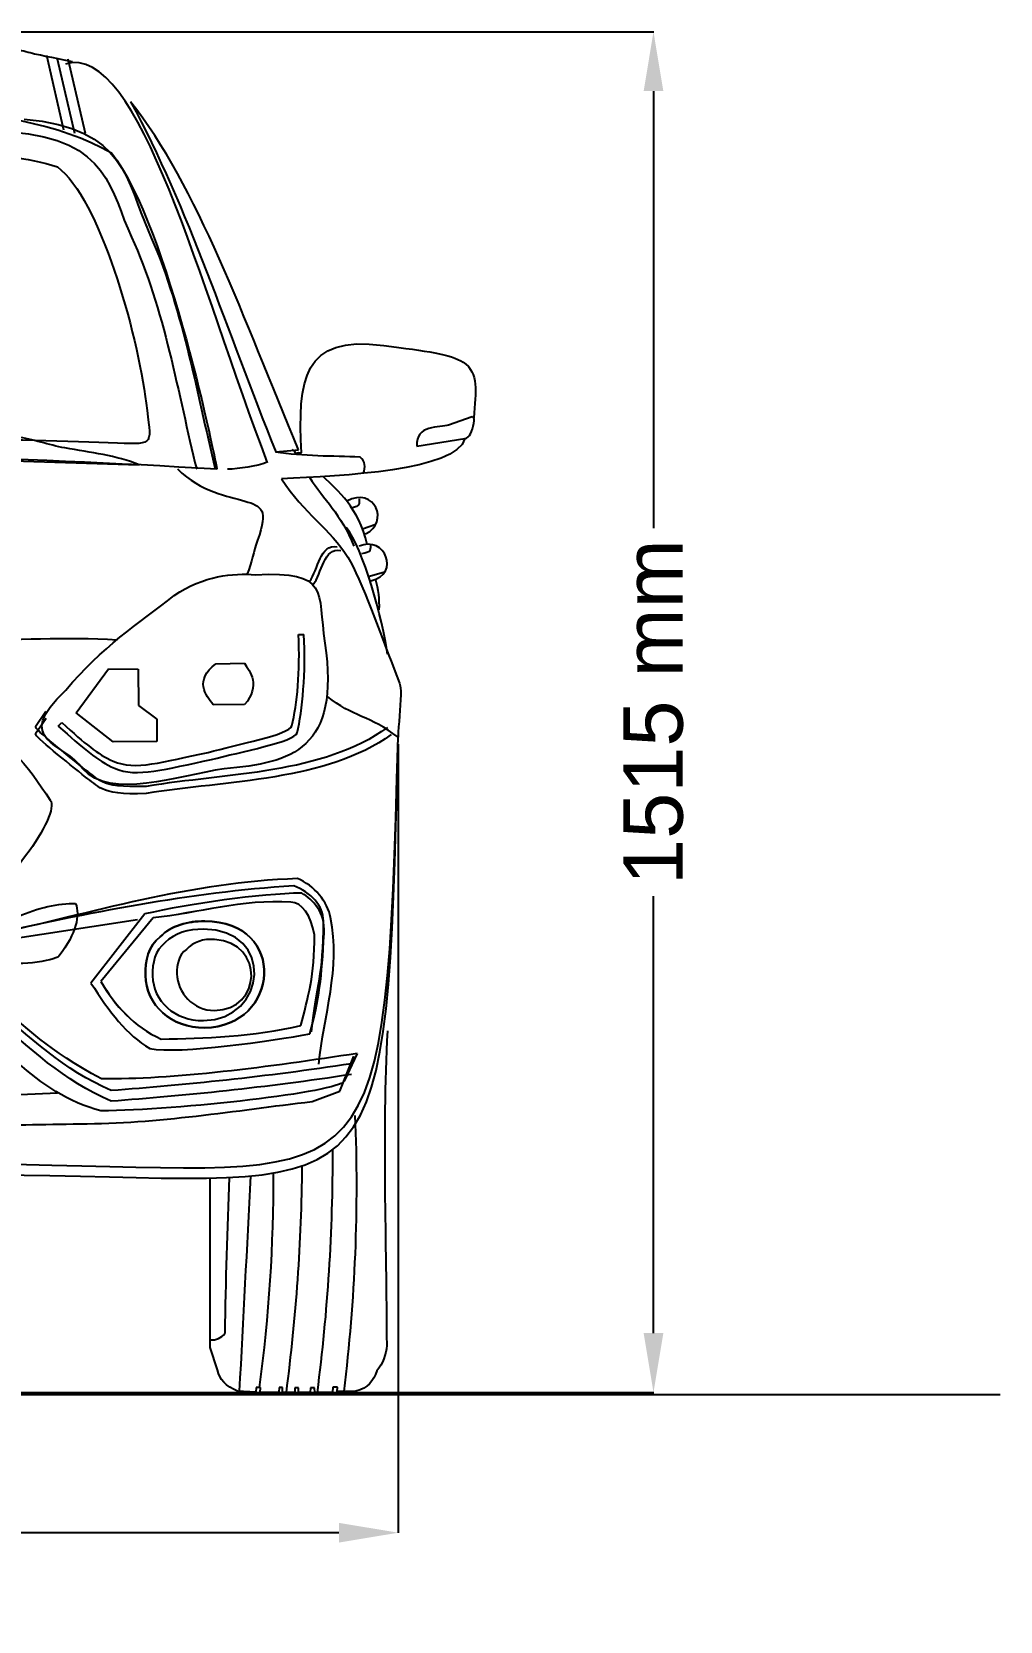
# Model space of a CAD drawing. Header units: millimetres. Extents: x 9317 to 18007, y 815 to 5389.
# Drawn here: x 16946 to 18007, y 3549 to 5290 of the extents above; entities that cross this region are included whole.
import ezdxf

# ---------------------------------------------------------------- set-up
doc = ezdxf.new("R2010")
doc.units = ezdxf.units.MM
doc.header["$MEASUREMENT"] = 0
doc.layers.add('Layer 1', color=7, linetype='Continuous')
doc.styles.get("Standard").update_dxf_attribs({"font": 'arial.ttf'})
doc.dimstyles.get("Standard").update_dxf_attribs({"dimtxt": 65, "dimasz": 65, "dimexe": 0.18, "dimexo": 0.0625, "dimgap": 20, "dimtad": 0, "dimdec": 1, "dimzin": 0, "dimdsep": 46, "dimtxsty": 'Standard', "dimcen": 0.09, "dimadec": 0, "dimazin": 0, "dimtfac": 1, "dimtdec": 1, "dimtofl": 0, "dimtmove": 0, "dimatfit": 3, "dimfxl": 0, "dimtolj": 1, "dimtzin": 0, "dimarcsym": 0})

# ---------------------------------------------------------------- blocks, each defined once
blk = doc.blocks.new('*D27')
at = {"color": 0, "lineweight": -2, "transparency": 16777216}
for p, q in [((17347.4, 4510.1), (17347.4, 3646.2)), ((15637.4, 4507.9), (15637.4, 3646.2)), ((15702.4, 3646.4), (16291, 3646.4)), ((17282.4, 3646.4), (16693.8, 3646.4))]:
    blk.add_line(p, q, dxfattribs=at)
at = {"color": 0, "transparency": 16777216}
for points in [[(15702.4, 3657.2), (15702.4, 3635.6), (15637.4, 3646.4)], [(17282.4, 3657.2), (17282.4, 3635.6), (17347.4, 3646.4)]]:
    blk.add_solid(points, dxfattribs=at)
at = {"layer": 'Defpoints', "color": 0, "transparency": 16777216}
for p in [(17347.4, 4510.2), (15637.4, 4508), (17347.4, 3646.4)]:
    blk.add_point(p, dxfattribs=at)
at = {"color": 0, "transparency": 16777216, "insert": (16492.4, 3646.4), "char_height": 65, "attachment_point": 5}
blk.add_mtext('\\A1;1735 mm', dxfattribs=at)
blk = doc.blocks.new('*D29')
at = {"color": 0, "lineweight": -2, "transparency": 16777216}
for p, q in [((16514.8, 5290.4), (17627.1, 5290.4)), ((17626.9, 5225.4), (17626.9, 4746.6)), ((17626.9, 3865), (17626.9, 4343.8)), ((16514.8, 3800), (17627.1, 3800))]:
    blk.add_line(p, q, dxfattribs=at)
at = {"color": 0, "transparency": 16777216}
for points in [[(17616.1, 5225.4), (17637.7, 5225.4), (17626.9, 5290.4)], [(17616.1, 3865), (17637.7, 3865), (17626.9, 3800)]]:
    blk.add_solid(points, dxfattribs=at)
at = {"layer": 'Defpoints', "color": 0, "transparency": 16777216}
for p in [(16514.8, 5290.4), (16514.8, 3800), (17626.9, 3800)]:
    blk.add_point(p, dxfattribs=at)
at = {"color": 0, "transparency": 16777216, "insert": (17626.9, 4545.2), "char_height": 65, "attachment_point": 5, "rotation": 90}
blk.add_mtext('\\A1;1515 mm', dxfattribs=at)

msp = doc.modelspace()

# ---------------------------------------------------------------- linework, layer by layer
at = {"color": 5}
msp.add_line((9316.64, 3797.72), (18006.54, 3797.72), dxfattribs=at)
for centre, radius, start, end in [((15453.76, 4027.43), 1848.21, 352.96886, 2.35237), ((15269.8, 4060.1), 2005.97, 352.55314, 0.17061), ((15510.61, 4033.19), 1700.17, 352.30604, 0.24325), ((15177.85, 4068.18), 2064.54, 352.53725, 359.44774), ((25012.18, 3729.21), 7855.93, 177.765035, 179.011557), ((-980385.22, 56295.43), 998939.16, 356.98772765, 357.00127598), ((17143.73, 3874.47), 16.81, 262.44932, 324.59882)]:
    msp.add_arc(centre, radius, start, end)
at = {"layer": 'Layer 1'}
for p, q in [((16962.33, 5264.63), (16981.04, 5183.09)), ((16974.05, 5260.73), (16992.76, 5179.18)), ((16985.77, 5260.73), (17004.48, 5179.18)), ((17322.86, 4750.89), (17308.41, 4745.43)), ((17332.36, 4698.38), (17315.95, 4693.6)), ((17238.17, 4630.39), (17244.2, 4630.39)), ((16994.58, 4544.61), (17030.01, 4592.59)), ((17030.01, 4592.59), (17062.73, 4592.27)), ((17062.73, 4592.27), (17062.88, 4552.43)), ((17035.33, 4512.81), (16994.58, 4544.61)), ((17062.88, 4552.43), (17083.07, 4537.49)), ((16975.16, 4529.85), (16979.08, 4533.75)), ((17083.07, 4537.49), (17083.24, 4513.21)), ((17083.24, 4513.21), (17035.33, 4512.81)), ((16901.24, 4293.4), (17061.8, 4318.15))]:
    msp.add_line(p, q, dxfattribs=at)
for points in [[(17204.39, 4818.35), (17131.03, 5008.99), (17063.67, 5280.18), (16983.07, 5255.08)], [(16930.05, 5271.09), (16936.52, 5269.62), (16942.87, 5267.92), (16949.07, 5266.35)], [(16949.07, 5266.35), (16951.83, 5265.66), (16982.63, 5259.75), (16990.5, 5257.7)], [(16480.4, 5204.28), (16728.2, 5207.42), (16919.5, 5223.21), (17033.53, 5157.9)], [(17238.24, 4832.47), (17178.29, 4975.56), (17127.86, 5121.2), (17054.38, 5213.76)], [(17054.38, 5213.76), (17117.72, 5096.5), (17159.56, 4963.41), (17213.36, 4830.3)], [(17238.24, 4832.47), (17178.29, 4975.56), (17127.86, 5121.2), (17054.38, 5213.76)], [(17054.38, 5213.76), (17117.72, 5096.5), (17159.56, 4963.41), (17213.36, 4830.3)], [(16937.8, 5194.71), (17050.19, 5185.62), (17049.89, 5124.71), (17073.59, 5072.57)], [(16923.16, 5180.86), (17032.47, 5172.27), (17032.17, 5114.74), (17055.24, 5065.49)], [(16682.27, 5165.71), (16810.25, 5165.47), (16911.79, 5161.58), (16974.12, 5142.62)], [(17033.53, 5157.9), (17096.49, 5077.1), (17149.43, 4811.16), (17148.77, 4811.2)], [(16974.12, 5142.62), (17020.36, 5107.38), (17061.61, 4962.39), (17071.3, 4883.52)], [(17073.59, 5072.57), (17110.74, 4990.82), (17126.31, 4896.59), (17147.11, 4811.19)], [(17055.24, 5065.49), (17091.36, 4988.26), (17106.49, 4891.86), (17126.73, 4811.19)], [(17241.44, 4829.32), (17237.47, 4909.1), (17242.14, 4958.58), (17331.5, 4946.84)], [(17331.5, 4946.84), (17378.17, 4940.74), (17404.91, 4937.5), (17418.47, 4928.48)], [(17418.47, 4928.48), (17436.22, 4916.65), (17432.29, 4896.85), (17430.08, 4867.69)], [(17071.3, 4883.52), (17076.88, 4837.92), (17082.02, 4838.15), (17040.08, 4839.9)], [(17402.48, 4859.51), (17393.49, 4856.47), (17365.54, 4860.64), (17367.92, 4836.37)], [(17428.39, 4868.67), (17428.39, 4868.67), (17402.48, 4859.51), (17402.48, 4859.51)], [(17426.62, 4850.11), (17429.22, 4856.05), (17433.21, 4868.45), (17428.39, 4868.67)], [(17040.08, 4839.9), (16827.52, 4848.78), (16356.96, 4845.37), (15926.4, 4841.03)], [(16982.34, 4834.58), (16965.09, 4837.73), (16947.37, 4844.22), (16929.44, 4846.6)], [(16982.34, 4834.58), (16965.09, 4837.73), (16947.37, 4844.22), (16929.44, 4846.6)], [(17420.34, 4844.76), (17410.91, 4809.48), (17285.79, 4803.95), (17219.66, 4800.72)], [(17367.92, 4836.37), (17367.92, 4836.37), (17420.34, 4844.76), (17420.34, 4844.76)], [(17420.34, 4844.76), (17423.03, 4845.2), (17425.52, 4847.58), (17426.62, 4850.11)], [(17148.77, 4811.2), (16704.43, 4838.66), (16285.75, 4829.51), (15835.31, 4814.26)], [(17063.78, 4816.01), (17038.57, 4826.38), (17011.09, 4829.35), (16982.34, 4834.58)], [(17063.78, 4816.01), (17038.57, 4826.38), (17011.09, 4829.35), (16982.34, 4834.58)], [(17305.84, 4824.61), (17274.93, 4825.75), (17243.5, 4825.19), (17213.1, 4830.03)], [(17213.36, 4830.3), (17213.36, 4830.3), (17238.24, 4832.47), (17238.24, 4832.47)], [(17231.22, 4833.24), (17239.74, 4824.18), (17231.9, 4830.75), (17241.44, 4829.32)], [(17308.99, 4806.7), (17312.01, 4813.43), (17311.23, 4819.92), (17305.84, 4824.61)], [(16925.45, 4820.36), (16925.45, 4820.36), (17063.78, 4816.01), (17063.78, 4816.01)], [(16925.45, 4820.36), (16925.45, 4820.36), (17063.78, 4816.01), (17063.78, 4816.01)], [(17105.58, 4811.7), (17132.1, 4785.43), (17160.66, 4782.12), (17179.41, 4776.41)], [(17203.71, 4818.82), (17192.1, 4814.5), (17173.27, 4811.7), (17160.47, 4811.2)], [(17219.68, 4800.72), (17244.25, 4762.52), (17273.08, 4745.71), (17292.11, 4714.92)], [(17250.16, 4802.49), (17266.4, 4777.26), (17284.24, 4763.01), (17298.83, 4726.84)], [(17313.49, 4728.78), (17303.6, 4769.92), (17281.53, 4787.21), (17265.28, 4803.19)], [(17311.6, 4740.32), (17338.46, 4752.95), (17321.36, 4793.09), (17291.18, 4776.18)], [(17179.41, 4776.41), (17198.17, 4770.69), (17205.36, 4766.96), (17193.32, 4733.66)], [(17295.4, 4768.73), (17304.51, 4771.86), (17305.02, 4769.6), (17305.16, 4778.77)], [(17335.72, 4608.54), (17330.4, 4646.64), (17308.92, 4725.47), (17290.34, 4747.58)], [(17317.32, 4689.14), (17350.53, 4696.7), (17332.76, 4739.13), (17304.62, 4726.82)], [(17193.32, 4733.66), (17188.97, 4721.62), (17187.27, 4708.4), (17181.85, 4696.78)], [(17250.06, 4688.39), (17260.27, 4701), (17261.34, 4729.88), (17280.69, 4726.22)], [(17253.96, 4684.49), (17264.18, 4697.1), (17265.24, 4725.98), (17284.61, 4722.32)], [(17307.68, 4718.86), (17316.81, 4721.99), (17317.3, 4719.73), (17317.46, 4728.88)], [(17292.11, 4714.92), (17307.08, 4690.66), (17328.13, 4630.33), (17347.63, 4579.9)], [(17102.01, 4672.89), (17134.74, 4695.25), (17166.43, 4697.29), (17191.01, 4695.77)], [(17191.01, 4695.77), (17272.35, 4699.88), (17258.7, 4678.1), (17267.06, 4620.89)], [(17326.53, 4657.31), (17327.3, 4668.69), (17325.59, 4679.34), (17322.65, 4691.15)], [(16983.54, 4569.15), (17022.53, 4616.95), (17062.71, 4641.48), (17102.01, 4672.89)], [(16696.1, 4630.32), (16821.67, 4611.51), (16926.26, 4631.16), (17039.57, 4624.56)], [(17267.06, 4620.89), (17283.96, 4505.08), (17231.5, 4489.39), (17156.94, 4483.21)], [(17230.84, 4530.32), (17236.64, 4554.35), (17240.28, 4589.49), (17238.16, 4630.39)], [(17236.68, 4522.52), (17242.63, 4546.53), (17246.35, 4589.49), (17244.18, 4630.4)], [(17144.88, 4553.35), (17136.36, 4563.5), (17124.01, 4580.27), (17147.72, 4598.01)], [(17147.72, 4598.01), (17147.72, 4598.01), (17179.03, 4598.97), (17179.03, 4598.97)], [(17179.03, 4598.97), (17184.78, 4589.63), (17197.18, 4574.34), (17179.22, 4553.49)], [(17347.63, 4579.9), (17350.62, 4572.17), (17350.53, 4565), (17349.71, 4556.9)], [(17001.86, 4483.21), (16982.02, 4512.37), (16923.54, 4513.05), (16983.54, 4569.15)], [(17347.15, 4517.95), (17317.35, 4540.83), (17296.03, 4540.64), (17270.28, 4561.99)], [(17350.18, 4564), (17349.36, 4550.06), (17348, 4531.89), (17347.15, 4517.95)], [(16950.38, 4529.51), (16950.38, 4529.51), (16961.69, 4546.34), (16961.69, 4546.34)], [(17179.22, 4553.49), (17179.22, 4553.49), (17144.88, 4553.35), (17144.88, 4553.35)], [(16857.55, 4530.25), (16917.21, 4527.54), (16942.03, 4484.21), (16966.36, 4448.89)], [(17004.78, 4481.71), (16986.64, 4497.64), (16948.31, 4526.45), (16950.38, 4529.51)], [(16950.38, 4521.69), (16950.38, 4521.69), (16961.71, 4538.52), (16961.71, 4538.52)], [(16975.16, 4529.85), (17001.91, 4505.88), (17018.17, 4491.84), (17036.68, 4483.76)], [(16979.08, 4533.75), (17005.21, 4509.78), (17017.3, 4499.64), (17035.37, 4491.56)], [(17335.81, 4528.5), (17264.96, 4476.97), (17159.79, 4478.33), (17071.4, 4463.92)], [(17139.32, 4501.09), (17169.83, 4509.52), (17228.46, 4520.49), (17230.84, 4530.32)], [(17004.79, 4473.91), (16986.64, 4489.82), (16948.31, 4518.63), (16950.38, 4521.69)], [(16966.04, 4037.56), (17335.55, 4030.43), (17333.82, 3999.99), (17347.4, 4510.19)], [(16968.08, 4049.09), (17327.79, 4041.83), (17333.83, 4011.04), (17347.15, 4517.95)], [(17339.72, 4520.68), (17268.86, 4469.15), (17159.79, 4470.51), (17071.4, 4456.1)], [(17143.06, 4493.27), (17174.27, 4501.72), (17234.27, 4512.69), (17236.68, 4522.52)], [(17035.37, 4491.56), (17059.45, 4480.8), (17088.89, 4490.73), (17139.32, 4501.09)], [(17036.68, 4483.76), (17061.32, 4473), (17091.45, 4482.93), (17143.06, 4493.27)], [(17156.94, 4483.21), (17105.63, 4475.39), (17032.71, 4448.65), (17001.86, 4483.21)], [(17071.4, 4463.92), (17017.16, 4461.71), (17020.15, 4473.29), (17004.78, 4481.71)], [(17071.4, 4456.1), (17017.18, 4453.9), (17020.15, 4465.49), (17004.79, 4473.91)], [(16966.36, 4448.89), (16977.89, 4432.17), (16919.57, 4350.59), (16856.52, 4304.48)], [(17232.97, 4355.02), (17118.38, 4347.64), (17006.7, 4324.86), (16897.38, 4300.97)], [(17236.91, 4362.82), (17120.75, 4359.35), (17010.64, 4324.84), (16901.31, 4300.95)], [(17265.52, 4316.38), (17265.54, 4333.21), (17251.74, 4347.97), (17232.97, 4355.02)], [(17273.36, 4320.26), (17270.12, 4336.77), (17255.66, 4355.75), (17236.91, 4362.82)], [(16931.12, 4321.33), (16952.13, 4330.63), (16975.69, 4336.4), (16994.18, 4335.56)], [(16994.18, 4335.56), (16998.72, 4322.24), (16995.72, 4303.8), (16975.71, 4277.75)], [(17241.77, 4347.02), (17195.83, 4346.06), (17118.14, 4335.53), (17069.91, 4324.14)], [(17229.66, 4337.23), (17176.94, 4340.29), (17127.02, 4325.14), (17079.2, 4319.74)], [(17229.68, 4337.23), (17176.95, 4340.29), (17127.04, 4325.16), (17079.2, 4319.75)], [(17255.53, 4301.14), (17251.88, 4323.29), (17242.08, 4336.49), (17229.66, 4337.23)], [(17255.54, 4301.14), (17251.88, 4323.3), (17242.12, 4336.51), (17229.68, 4337.23)], [(17266.19, 4302.94), (17267.72, 4326.66), (17254.08, 4339.26), (17241.77, 4347.02)], [(17069.91, 4324.14), (17069.91, 4324.14), (17010.93, 4248.46), (17010.93, 4248.46)], [(17079.2, 4319.74), (17079.2, 4319.74), (17021.64, 4250.24), (17021.64, 4250.24)], [(17079.2, 4319.75), (17079.2, 4319.75), (17021.66, 4250.26), (17021.66, 4250.26)], [(17260.36, 4159.7), (17265.99, 4213.23), (17284.45, 4263.88), (17273.36, 4320.26)], [(17135.44, 4316.25), (17116.78, 4316.25), (17098.74, 4311.62), (17086.88, 4299.08)], [(17133.99, 4307.48), (17117.96, 4307.48), (17102.5, 4303.49), (17092.32, 4292.73)], [(17133.99, 4207.28), (17204.21, 4208.02), (17212.78, 4307.48), (17133.99, 4307.48)], [(17135.44, 4199.46), (17217.3, 4200.34), (17227.29, 4316.25), (17135.44, 4316.25)], [(17240.91, 4201.91), (17248.21, 4231.46), (17256.27, 4257.69), (17255.53, 4301.14)], [(17240.91, 4201.93), (17248.21, 4231.47), (17256.25, 4257.71), (17255.54, 4301.14)], [(17250.6, 4192.78), (17261.01, 4231.33), (17263.56, 4253.78), (17266.19, 4302.94)], [(17252.53, 4194.88), (17258.16, 4248.41), (17265.43, 4255.18), (17265.52, 4316.38)], [(17086.88, 4299.08), (17073.83, 4289.51), (17070.13, 4272.89), (17070.53, 4256.76)], [(17070.53, 4256.76), (17070.13, 4272.89), (17073.83, 4289.49), (17086.88, 4299.06)], [(17092.32, 4292.73), (17081.12, 4284.53), (17077.94, 4270.29), (17078.29, 4256.45)], [(17115.37, 4285.35), (17107.12, 4279.3), (17104.77, 4268.78), (17105.02, 4258.59)], [(17146.11, 4296.23), (17134.32, 4297.08), (17122.88, 4293.29), (17115.37, 4285.35)], [(17146.11, 4218.39), (17197.93, 4218.95), (17202.22, 4292.17), (17146.11, 4296.23)], [(16975.71, 4277.75), (16972.52, 4273.63), (16923.49, 4264.37), (16912.3, 4274.03)], [(17010.93, 4248.46), (17030.87, 4217.48), (17050.36, 4191.16), (17075.4, 4176.81)], [(17021.64, 4250.24), (17037.38, 4223.81), (17057.6, 4200.6), (17087.86, 4187.13)], [(17021.66, 4250.26), (17037.4, 4223.83), (17057.6, 4200.62), (17087.86, 4187.15)], [(17135.44, 4199.46), (17098.78, 4199.08), (17071.37, 4224.51), (17070.53, 4256.76)], [(17070.53, 4256.76), (17071.37, 4224.51), (17098.78, 4199.08), (17135.44, 4199.46)], [(17078.29, 4256.45), (17079.01, 4228.78), (17102.53, 4206.95), (17133.99, 4207.28)], [(17105.02, 4258.59), (17105.56, 4238.16), (17122.91, 4218.16), (17146.11, 4218.39)], [(17022.39, 4143.63), (16962.86, 4175.94), (16943.59, 4196.58), (16897.81, 4236.18)], [(17021.92, 4108.54), (16950.43, 4126.93), (16904.06, 4190.21), (16859.54, 4230.07)], [(17033.05, 4119), (16980.93, 4141.66), (16944.83, 4176.46), (16897.81, 4216.62)], [(17033.11, 4130.74), (16980.99, 4153.37), (16944.89, 4188.2), (16897.87, 4228.36)], [(17087.86, 4187.15), (17134.46, 4188.02), (17188.81, 4189.65), (17240.91, 4201.93)], [(17087.86, 4187.13), (17134.46, 4188.02), (17188.79, 4189.65), (17240.91, 4201.91)], [(17335.53, 4196), (17329.56, 4081.22), (17334.42, 3966.42), (17334.75, 3851.62)], [(17075.4, 4176.81), (17108.46, 4170.25), (17209.46, 4185.28), (17250.6, 4192.78)], [(17302.39, 4171.34), (17208.41, 4156.86), (17098.06, 4141.97), (17022.39, 4143.63)], [(17283.54, 4129.88), (17283.54, 4129.88), (17298.79, 4168.54), (17298.79, 4168.54)], [(17302.43, 4171.34), (17302.43, 4171.34), (17288.02, 4140.97), (17288.02, 4140.97)], [(17296.11, 4148.39), (17202.13, 4133.89), (17113.24, 4124.92), (17033.05, 4119)], [(17296.17, 4160.12), (17202.19, 4145.62), (17113.29, 4136.65), (17033.11, 4130.74)], [(16021.07, 4127.8), (16291.14, 4089.81), (16718.89, 4116.78), (16974.24, 4128.27)], [(17288.02, 4140.97), (17282.25, 4128.81), (17107.15, 4109.17), (17021.92, 4108.54)], [(17253.03, 4118.7), (17253.03, 4118.7), (17283.54, 4129.88), (17283.54, 4129.88)], [(16998.79, 4094.3), (17083.54, 4094.3), (17168.86, 4108.84), (17253.03, 4118.7)], [(16878.78, 4092.26), (16920.78, 4092.97), (16958.79, 4093.62), (16998.79, 4094.3)], [(16046.72, 4038.4), (16348.17, 4038.37), (16666.78, 4043.34), (16966.04, 4037.56)], [(16052.88, 4050.07), (16350.95, 4050.03), (16673.17, 4055.05), (16968.08, 4049.09)], [(17141.53, 3849.4), (17141.53, 3849.4), (17141.36, 4034.88), (17141.36, 4034.88)], [(17149.47, 3824.64), (17149.47, 3824.64), (17141.53, 3849.4), (17141.53, 3849.4)], [(17334.75, 3851.62), (17334.14, 3841.15), (17330.5, 3831.86), (17324, 3823.69)], [(17171.52, 3801.44), (17158.81, 3806.71), (17151.36, 3814.39), (17149.47, 3824.64)], [(17324, 3823.69), (17320.48, 3812.86), (17314.01, 3804.48), (17301.07, 3801.51)], [(17191.62, 3800.37), (17191.62, 3800.37), (17171.52, 3801.44), (17171.52, 3801.44)], [(17191.9, 3805.34), (17191.9, 3805.34), (17191.62, 3800.37), (17191.62, 3800.37)], [(17196.4, 3805.62), (17196.4, 3805.62), (17191.9, 3805.34), (17191.9, 3805.34)], [(17196.31, 3800.15), (17196.31, 3800.15), (17196.4, 3805.62), (17196.4, 3805.62)], [(17216.69, 3800.23), (17216.69, 3800.23), (17196.31, 3800.15), (17196.31, 3800.15)], [(17217.09, 3805.34), (17217.09, 3805.34), (17216.69, 3800.23), (17216.69, 3800.23)], [(17220.66, 3805.48), (17220.66, 3805.48), (17217.09, 3805.34), (17217.09, 3805.34)], [(17220.66, 3800.04), (17220.66, 3800.04), (17220.66, 3805.48), (17220.66, 3805.48)], [(17234.25, 3800.01), (17234.25, 3800.01), (17220.66, 3800.04), (17220.66, 3800.04)], [(17234.34, 3805.18), (17234.34, 3805.18), (17234.25, 3800.01), (17234.25, 3800.01)], [(17238.27, 3805.18), (17238.27, 3805.18), (17234.34, 3805.18), (17234.34, 3805.18)], [(17238.13, 3799.88), (17238.13, 3799.88), (17238.27, 3805.18), (17238.27, 3805.18)], [(17250.95, 3800.08), (17250.95, 3800.08), (17238.13, 3799.88), (17238.13, 3799.88)], [(17251.36, 3804.94), (17251.36, 3804.94), (17250.95, 3800.08), (17250.95, 3800.08)], [(17255.85, 3805.15), (17255.85, 3805.15), (17251.36, 3804.94), (17251.36, 3804.94)], [(17256.08, 3800.04), (17256.08, 3800.04), (17255.85, 3805.15), (17255.85, 3805.15)], [(17275.48, 3800.51), (17275.48, 3800.51), (17256.08, 3800.04), (17256.08, 3800.04)], [(17275.88, 3805.73), (17275.88, 3805.73), (17275.48, 3800.51), (17275.48, 3800.51)], [(17280.78, 3805.69), (17280.78, 3805.69), (17275.88, 3805.73), (17275.88, 3805.73)], [(17280.64, 3801), (17280.64, 3801), (17280.78, 3805.69), (17280.78, 3805.69)], [(17301.07, 3801.51), (17301.07, 3801.51), (17280.64, 3801), (17280.64, 3801)]]:
    msp.add_open_spline(points, degree=3, dxfattribs=at)
msp.add_open_spline([(17086.88, 4299.06), (17098.74, 4311.62), (17116.78, 4316.25), (17135.44, 4316.25), (17227.29, 4316.25), (17217.3, 4200.34), (17135.44, 4199.46)], degree=3, knots=[2, 2, 2, 2, 3, 3, 3, 4, 4, 4, 4], dxfattribs=at)

# ---------------------------------------------------------------- dimensions: what is measured, and where the dimension line sits
dim = msp.add_linear_dim(base=(17626.92, 3800.02), p1=(16514.77, 5290.4), p2=(16514.77, 3800.02), angle=90, text='1515 mm', dimstyle='Standard')
dim.commit()
dim.dimension.update_dxf_attribs({"geometry": '*D29', "text_midpoint": (17626.92, 4545.21)})
dim = msp.add_linear_dim(base=(17347.4, 3646.4), p1=(15637.42, 4507.98), p2=(17347.4, 4510.19), text='1735 mm', dimstyle='Standard')
dim.commit()
dim.dimension.update_dxf_attribs({"geometry": '*D27', "text_midpoint": (16492.41, 3646.4)})

doc.saveas('drawing.dxf')
